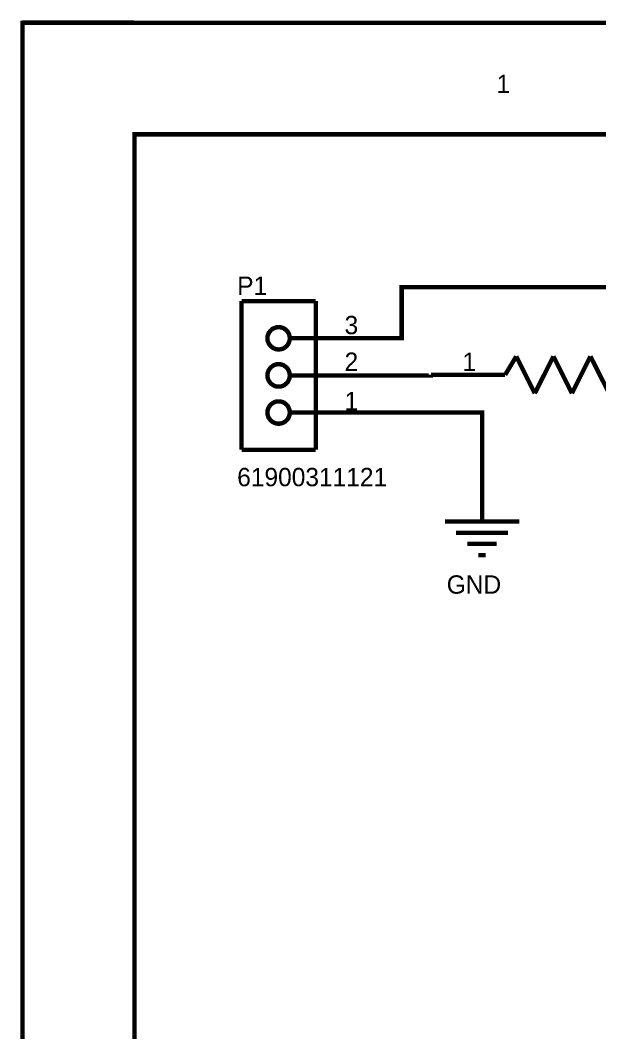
# Model space of a CAD drawing. Header units: millimetres. Extents: x 0 to 800, y 0 to 567.
# Drawn here: x -0.1 to 39.5, y 497.3 to 566.6 of the extents above; entities that cross this region are included whole.
import ezdxf

# ---------------------------------------------------------------- set-up
doc = ezdxf.new("R2010")
doc.units = ezdxf.units.MM
doc.layers.add('Sheet', color=255, linetype='Continuous')

msp = doc.modelspace()

# ---------------------------------------------------------------- linework, layer by layer
at = {"layer": 'Sheet'}
for points, const_width in [([(0, 566.409), (7.627, 566.409)], 0.3), ([(56.76, 548.311), (25.949, 548.311), (25.949, 544.816), (25.154, 544.816)], 0.3), ([(20.07, 547.359), (14.996, 547.359)], 0.3), ([(14.996, 547.359), (14.996, 537.201)], 0.3), ([(20.07, 537.201), (20.07, 547.359)], 0.3), ([(16.766, 544.816), (16.766, 544.861), (16.766, 544.895), (16.777, 544.928), (16.777, 544.973), (16.788, 545.007), (16.799, 545.04), (16.811, 545.085), (16.822, 545.119), (16.844, 545.152), (16.855, 545.186), (16.878, 545.208), (16.9, 545.242), (16.923, 545.276), (16.945, 545.298), (16.967, 545.332), (16.99, 545.354), (17.012, 545.376), (17.046, 545.41), (17.079, 545.432), (17.102, 545.455), (17.135, 545.466), (17.169, 545.488), (17.203, 545.5), (17.236, 545.522), (17.27, 545.533), (17.303, 545.544), (17.337, 545.556), (17.371, 545.567), (17.415, 545.567), (17.449, 545.578), (17.494, 545.578), (17.527, 545.578)], 0.3), ([(16.766, 544.816), (16.766, 544.861), (16.766, 544.895), (16.777, 544.928), (16.777, 544.973), (16.788, 545.007), (16.799, 545.04), (16.811, 545.085), (16.822, 545.119), (16.844, 545.152), (16.855, 545.186), (16.878, 545.208), (16.9, 545.242), (16.923, 545.276), (16.945, 545.298), (16.967, 545.332), (16.99, 545.354), (17.012, 545.376), (17.046, 545.41), (17.079, 545.432), (17.102, 545.455), (17.135, 545.466), (17.169, 545.488), (17.203, 545.5), (17.236, 545.522), (17.27, 545.533), (17.303, 545.544), (17.337, 545.556), (17.371, 545.567), (17.415, 545.567), (17.449, 545.578), (17.494, 545.578), (17.527, 545.578)], 0.0991), ([(17.527, 545.578), (17.527, 545.578)], 0.3), ([(17.527, 545.578), (17.572, 545.578), (17.606, 545.578), (17.639, 545.567), (17.684, 545.567), (17.718, 545.556), (17.751, 545.544), (17.796, 545.533), (17.83, 545.522), (17.863, 545.5), (17.897, 545.488), (17.919, 545.466), (17.953, 545.455), (17.987, 545.432), (18.009, 545.41), (18.043, 545.376), (18.065, 545.354), (18.087, 545.332), (18.121, 545.298), (18.143, 545.276), (18.166, 545.242), (18.177, 545.208), (18.199, 545.186), (18.211, 545.152), (18.233, 545.119), (18.244, 545.085), (18.255, 545.04), (18.267, 545.007), (18.278, 544.973), (18.278, 544.928), (18.289, 544.895), (18.289, 544.861), (18.289, 544.816)], 0.3), ([(17.527, 545.578), (17.527, 545.578)], 0.0991), ([(17.527, 545.578), (17.572, 545.578), (17.606, 545.578), (17.639, 545.567), (17.684, 545.567), (17.718, 545.556), (17.751, 545.544), (17.796, 545.533), (17.83, 545.522), (17.863, 545.5), (17.897, 545.488), (17.919, 545.466), (17.953, 545.455), (17.987, 545.432), (18.009, 545.41), (18.043, 545.376), (18.065, 545.354), (18.087, 545.332), (18.121, 545.298), (18.143, 545.276), (18.166, 545.242), (18.177, 545.208), (18.199, 545.186), (18.211, 545.152), (18.233, 545.119), (18.244, 545.085), (18.255, 545.04), (18.267, 545.007), (18.278, 544.973), (18.278, 544.928), (18.289, 544.895), (18.289, 544.861), (18.289, 544.816)], 0.0991), ([(17.527, 544.055), (17.494, 544.055), (17.449, 544.055), (17.415, 544.066), (17.371, 544.066), (17.337, 544.077), (17.303, 544.088), (17.27, 544.1), (17.236, 544.111), (17.203, 544.133), (17.169, 544.144), (17.135, 544.167), (17.102, 544.189), (17.079, 544.212), (17.046, 544.234), (17.012, 544.256), (16.99, 544.279), (16.967, 544.301), (16.945, 544.335), (16.923, 544.368), (16.9, 544.391), (16.878, 544.424), (16.855, 544.458), (16.844, 544.492), (16.822, 544.525), (16.811, 544.559), (16.799, 544.592), (16.788, 544.626), (16.777, 544.66), (16.777, 544.704), (16.766, 544.738), (16.766, 544.783), (16.766, 544.816)], 0.3), ([(16.766, 544.816), (16.766, 544.816)], 0.3), ([(17.527, 544.055), (17.494, 544.055), (17.449, 544.055), (17.415, 544.066), (17.371, 544.066), (17.337, 544.077), (17.303, 544.088), (17.27, 544.1), (17.236, 544.111), (17.203, 544.133), (17.169, 544.144), (17.135, 544.167), (17.102, 544.189), (17.079, 544.212), (17.046, 544.234), (17.012, 544.256), (16.99, 544.279), (16.967, 544.301), (16.945, 544.335), (16.923, 544.368), (16.9, 544.391), (16.878, 544.424), (16.855, 544.458), (16.844, 544.492), (16.822, 544.525), (16.811, 544.559), (16.799, 544.592), (16.788, 544.626), (16.777, 544.66), (16.777, 544.704), (16.766, 544.738), (16.766, 544.783), (16.766, 544.816)], 0.0991), ([(16.766, 544.816), (16.766, 544.816)], 0.0991), ([(18.289, 544.816), (18.289, 544.783), (18.289, 544.738), (18.278, 544.704), (18.278, 544.66), (18.267, 544.626), (18.255, 544.592), (18.244, 544.559), (18.233, 544.525), (18.211, 544.492), (18.199, 544.458), (18.177, 544.424), (18.166, 544.391), (18.143, 544.368), (18.121, 544.335), (18.087, 544.301), (18.065, 544.279), (18.043, 544.256), (18.009, 544.234), (17.987, 544.212), (17.953, 544.189), (17.919, 544.167), (17.897, 544.144), (17.863, 544.133), (17.83, 544.111), (17.796, 544.1), (17.751, 544.088), (17.718, 544.077), (17.684, 544.066), (17.639, 544.066), (17.606, 544.055), (17.572, 544.055), (17.527, 544.055)], 0.3), ([(18.289, 544.816), (18.289, 544.783), (18.289, 544.738), (18.278, 544.704), (18.278, 544.66), (18.267, 544.626), (18.255, 544.592), (18.244, 544.559), (18.233, 544.525), (18.211, 544.492), (18.199, 544.458), (18.177, 544.424), (18.166, 544.391), (18.143, 544.368), (18.121, 544.335), (18.087, 544.301), (18.065, 544.279), (18.043, 544.256), (18.009, 544.234), (17.987, 544.212), (17.953, 544.189), (17.919, 544.167), (17.897, 544.144), (17.863, 544.133), (17.83, 544.111), (17.796, 544.1), (17.751, 544.088), (17.718, 544.077), (17.684, 544.066), (17.639, 544.066), (17.606, 544.055), (17.572, 544.055), (17.527, 544.055)], 0.0991), ([(18.289, 544.816), (18.289, 544.816), (18.289, 544.816), (18.289, 544.816), (18.289, 544.816), (18.289, 544.816), (18.289, 544.816), (18.289, 544.816), (18.289, 544.816), (18.289, 544.816), (18.289, 544.816), (18.289, 544.816), (18.289, 544.816), (18.289, 544.816), (18.289, 544.816), (18.289, 544.816), (18.289, 544.816), (18.289, 544.816), (18.289, 544.816), (18.289, 544.816), (18.289, 544.816), (18.289, 544.816), (18.289, 544.816), (18.289, 544.816), (18.289, 544.816), (18.289, 544.816), (18.289, 544.816), (18.289, 544.816), (18.289, 544.816), (18.289, 544.816), (18.289, 544.816), (18.289, 544.816), (18.289, 544.816)], 0.3), ([(18.289, 544.816), (18.289, 544.816)], 0.3), ([(20.07, 544.816), (18.289, 544.816)], 0.3), ([(18.289, 544.816), (18.289, 544.816), (18.289, 544.816), (18.289, 544.816), (18.289, 544.816), (18.289, 544.816), (18.289, 544.816), (18.289, 544.816), (18.289, 544.816), (18.289, 544.816), (18.289, 544.816), (18.289, 544.816), (18.289, 544.816), (18.289, 544.816), (18.289, 544.816), (18.289, 544.816), (18.289, 544.816), (18.289, 544.816), (18.289, 544.816), (18.289, 544.816), (18.289, 544.816), (18.289, 544.816), (18.289, 544.816), (18.289, 544.816), (18.289, 544.816), (18.289, 544.816), (18.289, 544.816), (18.289, 544.816), (18.289, 544.816), (18.289, 544.816), (18.289, 544.816), (18.289, 544.816), (18.289, 544.816)], 0.0991), ([(18.289, 544.816), (18.289, 544.816)], 0.0991), ([(20.07, 544.816), (25.154, 544.816)], 0.3), ([(33.028, 542.319), (33.789, 543.584)], 0.3), ([(33.789, 543.584), (35.055, 541.053)], 0.3), ([(35.055, 541.053), (36.332, 543.584)], 0.3), ([(36.332, 543.584), (37.597, 541.053)], 0.3), ([(37.597, 541.053), (38.863, 543.584)], 0.3), ([(38.863, 543.584), (40.139, 541.053)], 0.3), ([(16.766, 542.274), (16.766, 542.319), (16.766, 542.353), (16.777, 542.386), (16.777, 542.431), (16.788, 542.465), (16.799, 542.498), (16.811, 542.543), (16.822, 542.577), (16.844, 542.61), (16.855, 542.644), (16.878, 542.677), (16.9, 542.711), (16.923, 542.733), (16.945, 542.767), (16.967, 542.789), (16.99, 542.823), (17.012, 542.845), (17.046, 542.868), (17.079, 542.89), (17.102, 542.912), (17.135, 542.935), (17.169, 542.957), (17.203, 542.968), (17.236, 542.991), (17.27, 543.002), (17.303, 543.013), (17.337, 543.024), (17.371, 543.036), (17.415, 543.036), (17.449, 543.047), (17.494, 543.047), (17.527, 543.047)], 0.3), ([(16.766, 542.274), (16.766, 542.319), (16.766, 542.353), (16.777, 542.386), (16.777, 542.431), (16.788, 542.465), (16.799, 542.498), (16.811, 542.543), (16.822, 542.577), (16.844, 542.61), (16.855, 542.644), (16.878, 542.677), (16.9, 542.711), (16.923, 542.733), (16.945, 542.767), (16.967, 542.789), (16.99, 542.823), (17.012, 542.845), (17.046, 542.868), (17.079, 542.89), (17.102, 542.912), (17.135, 542.935), (17.169, 542.957), (17.203, 542.968), (17.236, 542.991), (17.27, 543.002), (17.303, 543.013), (17.337, 543.024), (17.371, 543.036), (17.415, 543.036), (17.449, 543.047), (17.494, 543.047), (17.527, 543.047)], 0.0991), ([(17.527, 543.047), (17.527, 543.047)], 0.3), ([(17.527, 543.047), (17.572, 543.047), (17.606, 543.047), (17.639, 543.036), (17.684, 543.036), (17.718, 543.024), (17.751, 543.013), (17.796, 543.002), (17.83, 542.991), (17.863, 542.968), (17.897, 542.957), (17.919, 542.935), (17.953, 542.912), (17.987, 542.89), (18.009, 542.868), (18.043, 542.845), (18.065, 542.823), (18.087, 542.789), (18.121, 542.767), (18.143, 542.733), (18.166, 542.711), (18.177, 542.677), (18.199, 542.644), (18.211, 542.61), (18.233, 542.577), (18.244, 542.543), (18.255, 542.498), (18.267, 542.465), (18.278, 542.431), (18.278, 542.386), (18.289, 542.353), (18.289, 542.319), (18.289, 542.274)], 0.3), ([(17.527, 543.047), (17.527, 543.047)], 0.0991), ([(17.527, 543.047), (17.572, 543.047), (17.606, 543.047), (17.639, 543.036), (17.684, 543.036), (17.718, 543.024), (17.751, 543.013), (17.796, 543.002), (17.83, 542.991), (17.863, 542.968), (17.897, 542.957), (17.919, 542.935), (17.953, 542.912), (17.987, 542.89), (18.009, 542.868), (18.043, 542.845), (18.065, 542.823), (18.087, 542.789), (18.121, 542.767), (18.143, 542.733), (18.166, 542.711), (18.177, 542.677), (18.199, 542.644), (18.211, 542.61), (18.233, 542.577), (18.244, 542.543), (18.255, 542.498), (18.267, 542.465), (18.278, 542.431), (18.278, 542.386), (18.289, 542.353), (18.289, 542.319), (18.289, 542.274)], 0.0991), ([(17.527, 541.513), (17.494, 541.513), (17.449, 541.513), (17.415, 541.524), (17.371, 541.524), (17.337, 541.535), (17.303, 541.546), (17.27, 541.557), (17.236, 541.569), (17.203, 541.591), (17.169, 541.602), (17.135, 541.625), (17.102, 541.647), (17.079, 541.669), (17.046, 541.692), (17.012, 541.714), (16.99, 541.737), (16.967, 541.759), (16.945, 541.793), (16.923, 541.826), (16.9, 541.849), (16.878, 541.882), (16.855, 541.916), (16.844, 541.949), (16.822, 541.983), (16.811, 542.017), (16.799, 542.05), (16.788, 542.084), (16.777, 542.117), (16.777, 542.162), (16.766, 542.196), (16.766, 542.241), (16.766, 542.274)], 0.3), ([(16.766, 542.274), (16.766, 542.274)], 0.3), ([(17.527, 541.513), (17.494, 541.513), (17.449, 541.513), (17.415, 541.524), (17.371, 541.524), (17.337, 541.535), (17.303, 541.546), (17.27, 541.557), (17.236, 541.569), (17.203, 541.591), (17.169, 541.602), (17.135, 541.625), (17.102, 541.647), (17.079, 541.669), (17.046, 541.692), (17.012, 541.714), (16.99, 541.737), (16.967, 541.759), (16.945, 541.793), (16.923, 541.826), (16.9, 541.849), (16.878, 541.882), (16.855, 541.916), (16.844, 541.949), (16.822, 541.983), (16.811, 542.017), (16.799, 542.05), (16.788, 542.084), (16.777, 542.117), (16.777, 542.162), (16.766, 542.196), (16.766, 542.241), (16.766, 542.274)], 0.0991), ([(16.766, 542.274), (16.766, 542.274)], 0.0991), ([(18.289, 542.274), (18.289, 542.241), (18.289, 542.196), (18.278, 542.162), (18.278, 542.117), (18.267, 542.084), (18.255, 542.05), (18.244, 542.017), (18.233, 541.983), (18.211, 541.949), (18.199, 541.916), (18.177, 541.882), (18.166, 541.849), (18.143, 541.826), (18.121, 541.793), (18.087, 541.759), (18.065, 541.737), (18.043, 541.714), (18.009, 541.692), (17.987, 541.669), (17.953, 541.647), (17.919, 541.625), (17.897, 541.602), (17.863, 541.591), (17.83, 541.569), (17.796, 541.557), (17.751, 541.546), (17.718, 541.535), (17.684, 541.524), (17.639, 541.524), (17.606, 541.513), (17.572, 541.513), (17.527, 541.513)], 0.3), ([(18.289, 542.274), (18.289, 542.241), (18.289, 542.196), (18.278, 542.162), (18.278, 542.117), (18.267, 542.084), (18.255, 542.05), (18.244, 542.017), (18.233, 541.983), (18.211, 541.949), (18.199, 541.916), (18.177, 541.882), (18.166, 541.849), (18.143, 541.826), (18.121, 541.793), (18.087, 541.759), (18.065, 541.737), (18.043, 541.714), (18.009, 541.692), (17.987, 541.669), (17.953, 541.647), (17.919, 541.625), (17.897, 541.602), (17.863, 541.591), (17.83, 541.569), (17.796, 541.557), (17.751, 541.546), (17.718, 541.535), (17.684, 541.524), (17.639, 541.524), (17.606, 541.513), (17.572, 541.513), (17.527, 541.513)], 0.0991), ([(18.289, 542.274), (18.289, 542.274), (18.289, 542.274), (18.289, 542.274), (18.289, 542.274), (18.289, 542.274), (18.289, 542.274), (18.289, 542.274), (18.289, 542.274), (18.289, 542.274), (18.289, 542.274), (18.289, 542.274), (18.289, 542.274), (18.289, 542.274), (18.289, 542.274), (18.289, 542.274), (18.289, 542.274), (18.289, 542.274), (18.289, 542.274), (18.289, 542.274), (18.289, 542.274), (18.289, 542.274), (18.289, 542.274), (18.289, 542.274), (18.289, 542.274), (18.289, 542.274), (18.289, 542.274), (18.289, 542.274), (18.289, 542.274), (18.289, 542.274), (18.289, 542.274), (18.289, 542.274), (18.289, 542.274)], 0.3), ([(18.289, 542.274), (18.289, 542.274)], 0.3), ([(20.07, 542.274), (18.289, 542.274)], 0.3), ([(18.289, 542.274), (18.289, 542.274), (18.289, 542.274), (18.289, 542.274), (18.289, 542.274), (18.289, 542.274), (18.289, 542.274), (18.289, 542.274), (18.289, 542.274), (18.289, 542.274), (18.289, 542.274), (18.289, 542.274), (18.289, 542.274), (18.289, 542.274), (18.289, 542.274), (18.289, 542.274), (18.289, 542.274), (18.289, 542.274), (18.289, 542.274), (18.289, 542.274), (18.289, 542.274), (18.289, 542.274), (18.289, 542.274), (18.289, 542.274), (18.289, 542.274), (18.289, 542.274), (18.289, 542.274), (18.289, 542.274), (18.289, 542.274), (18.289, 542.274), (18.289, 542.274), (18.289, 542.274), (18.289, 542.274)], 0.0991), ([(18.289, 542.274), (18.289, 542.274)], 0.0991), ([(20.07, 542.274), (25.154, 542.274)], 0.3), ([(25.154, 542.274), (27.943, 542.274), (27.943, 542.319)], 0.3), ([(33.028, 542.319), (27.943, 542.319)], 0.3), ([(33.028, 542.319), (32.266, 542.319)], 0.3), ([(16.766, 539.743), (16.766, 539.777), (16.766, 539.821), (16.777, 539.855), (16.777, 539.9), (16.788, 539.933), (16.799, 539.967), (16.811, 540.001), (16.822, 540.034), (16.844, 540.068), (16.855, 540.101), (16.878, 540.135), (16.9, 540.169), (16.923, 540.191), (16.945, 540.225), (16.967, 540.258), (16.99, 540.281), (17.012, 540.303), (17.046, 540.325), (17.079, 540.348), (17.102, 540.37), (17.135, 540.393), (17.169, 540.415), (17.203, 540.426), (17.236, 540.449), (17.27, 540.46), (17.303, 540.471), (17.337, 540.482), (17.371, 540.493), (17.415, 540.493), (17.449, 540.505), (17.494, 540.505), (17.527, 540.505)], 0.3), ([(17.527, 540.505), (17.527, 540.505)], 0.3), ([(17.527, 540.505), (17.572, 540.505), (17.606, 540.505), (17.639, 540.493), (17.684, 540.493), (17.718, 540.482), (17.751, 540.471), (17.796, 540.46), (17.83, 540.449), (17.863, 540.426), (17.897, 540.415), (17.919, 540.393), (17.953, 540.37), (17.987, 540.348), (18.009, 540.325), (18.043, 540.303), (18.065, 540.281), (18.087, 540.258), (18.121, 540.225), (18.143, 540.191), (18.166, 540.169), (18.177, 540.135), (18.199, 540.101), (18.211, 540.068), (18.233, 540.034), (18.244, 540.001), (18.255, 539.967), (18.267, 539.933), (18.278, 539.9), (18.278, 539.855), (18.289, 539.821), (18.289, 539.777), (18.289, 539.743)], 0.3), ([(17.527, 538.982), (17.494, 538.982), (17.449, 538.982), (17.415, 538.993), (17.371, 538.993), (17.337, 539.004), (17.303, 539.015), (17.27, 539.026), (17.236, 539.038), (17.203, 539.06), (17.169, 539.071), (17.135, 539.094), (17.102, 539.105), (17.079, 539.127), (17.046, 539.15), (17.012, 539.183), (16.99, 539.205), (16.967, 539.228), (16.945, 539.261), (16.923, 539.284), (16.9, 539.317), (16.878, 539.351), (16.855, 539.373), (16.844, 539.407), (16.822, 539.441), (16.811, 539.474), (16.799, 539.519), (16.788, 539.553), (16.777, 539.586), (16.777, 539.631), (16.766, 539.665), (16.766, 539.698), (16.766, 539.743)], 0.3), ([(16.766, 539.743), (16.766, 539.743)], 0.3), ([(16.766, 539.743), (16.766, 539.777), (16.766, 539.821), (16.777, 539.855), (16.777, 539.9), (16.788, 539.933), (16.799, 539.967), (16.811, 540.001), (16.822, 540.034), (16.844, 540.068), (16.855, 540.101), (16.878, 540.135), (16.9, 540.169), (16.923, 540.191), (16.945, 540.225), (16.967, 540.258), (16.99, 540.281), (17.012, 540.303), (17.046, 540.325), (17.079, 540.348), (17.102, 540.37), (17.135, 540.393), (17.169, 540.415), (17.203, 540.426), (17.236, 540.449), (17.27, 540.46), (17.303, 540.471), (17.337, 540.482), (17.371, 540.493), (17.415, 540.493), (17.449, 540.505), (17.494, 540.505), (17.527, 540.505)], 0.0991), ([(18.289, 539.743), (18.289, 539.698), (18.289, 539.665), (18.278, 539.631), (18.278, 539.586), (18.267, 539.553), (18.255, 539.519), (18.244, 539.474), (18.233, 539.441), (18.211, 539.407), (18.199, 539.373), (18.177, 539.351), (18.166, 539.317), (18.143, 539.284), (18.121, 539.261), (18.087, 539.228), (18.065, 539.205), (18.043, 539.183), (18.009, 539.15), (17.987, 539.127), (17.953, 539.105), (17.919, 539.094), (17.897, 539.071), (17.863, 539.06), (17.83, 539.038), (17.796, 539.026), (17.751, 539.015), (17.718, 539.004), (17.684, 538.993), (17.639, 538.993), (17.606, 538.982), (17.572, 538.982), (17.527, 538.982)], 0.3), ([(17.527, 540.505), (17.527, 540.505)], 0.0991), ([(17.527, 540.505), (17.572, 540.505), (17.606, 540.505), (17.639, 540.493), (17.684, 540.493), (17.718, 540.482), (17.751, 540.471), (17.796, 540.46), (17.83, 540.449), (17.863, 540.426), (17.897, 540.415), (17.919, 540.393), (17.953, 540.37), (17.987, 540.348), (18.009, 540.325), (18.043, 540.303), (18.065, 540.281), (18.087, 540.258), (18.121, 540.225), (18.143, 540.191), (18.166, 540.169), (18.177, 540.135), (18.199, 540.101), (18.211, 540.068), (18.233, 540.034), (18.244, 540.001), (18.255, 539.967), (18.267, 539.933), (18.278, 539.9), (18.278, 539.855), (18.289, 539.821), (18.289, 539.777), (18.289, 539.743)], 0.0991), ([(18.289, 539.743), (18.289, 539.743), (18.289, 539.743), (18.289, 539.743), (18.289, 539.743), (18.289, 539.743), (18.289, 539.743), (18.289, 539.743), (18.289, 539.743), (18.289, 539.743), (18.289, 539.743), (18.289, 539.743), (18.289, 539.743), (18.289, 539.743), (18.289, 539.743), (18.289, 539.743), (18.289, 539.743), (18.289, 539.743), (18.289, 539.743), (18.289, 539.743), (18.289, 539.743), (18.289, 539.743), (18.289, 539.743), (18.289, 539.743), (18.289, 539.743), (18.289, 539.743), (18.289, 539.743), (18.289, 539.743), (18.289, 539.743), (18.289, 539.743), (18.289, 539.743), (18.289, 539.743), (18.289, 539.743)], 0.3), ([(18.289, 539.743), (18.289, 539.743)], 0.3), ([(20.07, 539.743), (18.289, 539.743)], 0.3), ([(20.07, 539.743), (25.154, 539.743)], 0.3), ([(25.154, 539.743), (31.448, 539.743), (31.448, 534.815)], 0.3), ([(17.527, 538.982), (17.494, 538.982), (17.449, 538.982), (17.415, 538.993), (17.371, 538.993), (17.337, 539.004), (17.303, 539.015), (17.27, 539.026), (17.236, 539.038), (17.203, 539.06), (17.169, 539.071), (17.135, 539.094), (17.102, 539.105), (17.079, 539.127), (17.046, 539.15), (17.012, 539.183), (16.99, 539.205), (16.967, 539.228), (16.945, 539.261), (16.923, 539.284), (16.9, 539.317), (16.878, 539.351), (16.855, 539.373), (16.844, 539.407), (16.822, 539.441), (16.811, 539.474), (16.799, 539.519), (16.788, 539.553), (16.777, 539.586), (16.777, 539.631), (16.766, 539.665), (16.766, 539.698), (16.766, 539.743)], 0.0991), ([(16.766, 539.743), (16.766, 539.743)], 0.0991), ([(18.289, 539.743), (18.289, 539.698), (18.289, 539.665), (18.278, 539.631), (18.278, 539.586), (18.267, 539.553), (18.255, 539.519), (18.244, 539.474), (18.233, 539.441), (18.211, 539.407), (18.199, 539.373), (18.177, 539.351), (18.166, 539.317), (18.143, 539.284), (18.121, 539.261), (18.087, 539.228), (18.065, 539.205), (18.043, 539.183), (18.009, 539.15), (17.987, 539.127), (17.953, 539.105), (17.919, 539.094), (17.897, 539.071), (17.863, 539.06), (17.83, 539.038), (17.796, 539.026), (17.751, 539.015), (17.718, 539.004), (17.684, 538.993), (17.639, 538.993), (17.606, 538.982), (17.572, 538.982), (17.527, 538.982)], 0.0991), ([(18.289, 539.743), (18.289, 539.743), (18.289, 539.743), (18.289, 539.743), (18.289, 539.743), (18.289, 539.743), (18.289, 539.743), (18.289, 539.743), (18.289, 539.743), (18.289, 539.743), (18.289, 539.743), (18.289, 539.743), (18.289, 539.743), (18.289, 539.743), (18.289, 539.743), (18.289, 539.743), (18.289, 539.743), (18.289, 539.743), (18.289, 539.743), (18.289, 539.743), (18.289, 539.743), (18.289, 539.743), (18.289, 539.743), (18.289, 539.743), (18.289, 539.743), (18.289, 539.743), (18.289, 539.743), (18.289, 539.743), (18.289, 539.743), (18.289, 539.743), (18.289, 539.743), (18.289, 539.743), (18.289, 539.743)], 0.0991), ([(18.289, 539.743), (18.289, 539.743)], 0.0991), ([(14.996, 537.201), (20.07, 537.201)], 0.3), ([(31.448, 534.815), (31.448, 532.284)], 0.3), ([(28.906, 532.284), (33.991, 532.284)], 0.3), ([(29.668, 531.523), (33.218, 531.523)], 0.3), ([(30.429, 530.761), (32.456, 530.761)], 0.3), ([(31.191, 529.988), (31.695, 529.988)], 0.3)]:
    msp.add_lwpolyline(points, dxfattribs=dict(at, const_width=const_width))
for points, const_width in [([(0, 566.375), (800.1, 566.375), (800.1, 0), (0, 0), (0, 566.375)], 0.3), ([(0, 566.375), (0, 0), (800.1, 0), (800.1, 566.375), (0, 566.375), (0, 566.375)], 0.0991), ([(7.661, 558.76), (792.484, 558.76), (792.484, 7.616), (7.661, 7.616), (7.661, 558.76)], 0.3), ([(7.661, 558.76), (7.661, 7.616), (792.484, 7.616), (792.484, 558.76), (7.661, 558.76), (7.661, 558.76)], 0.0991)]:
    msp.add_lwpolyline(points, close=True, dxfattribs=dict(at, const_width=const_width))

# ---------------------------------------------------------------- texts
for s, height, p in [('1', 1.254, (32.434, 561.582)), ('P1', 1.2543, (14.694, 547.784)), ('3', 1.254, (22.041, 545.096)), ('2', 1.254, (22.041, 542.588)), ('1', 1.254, (30.105, 542.588)), ('1', 1.254, (22.041, 539.9)), ('61900311121', 1.25433, (14.694, 534.703)), ('GND', 1.2543, (29.029, 527.357))]:
    msp.add_text(s, height=height, dxfattribs=at).set_placement(p)

doc.saveas('drawing.dxf')
